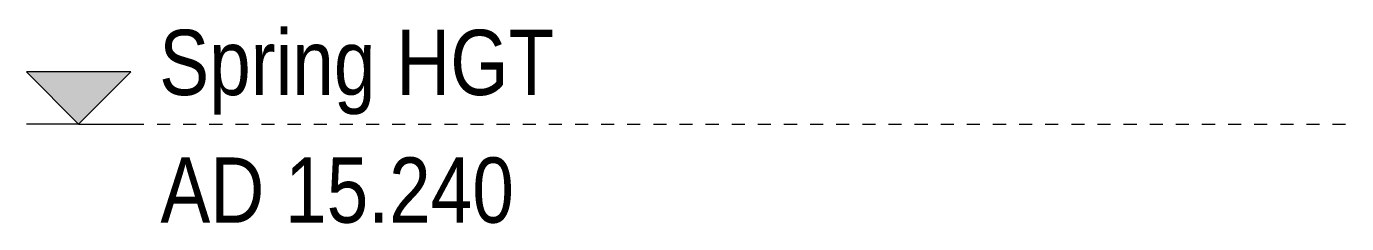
# Model space of a CAD drawing. Header units: metres. Extents: x -2362 to -2010, y -1 to 30.
# Drawn here: x -2361.67 to -2351.56, y 14.48 to 15.99 of the extents above; entities that cross this region are included whole.
import ezdxf

# ---------------------------------------------------------------- set-up
doc = ezdxf.new("R2010")
doc.units = ezdxf.units.M
doc.linetypes.add('AEC_Center', pattern=[0.024, 0.012, -0.004, 0.004, -0.004])
doc.layers.add('A-FLOR-LEVL', color=51, linetype='Continuous', lineweight=5)
doc.styles.add('Arial Narrow', font='ARIALN.TTF', dxfattribs={"height": 0.5})

# ---------------------------------------------------------------- blocks, each defined once
blk = doc.blocks.new('Level - Pres_AHD-2789823-SOUTH EAST - PART B')
at = {"layer": 'A-FLOR-LEVL'}
blk.add_hatch(color=256, dxfattribs=at).paths.add_polyline_path([(-2361.266, 5.24), (-2360.866, 5.64), (-2361.666, 5.64)])
for p, q in [((-2360.866, 5.64), (-2361.666, 5.64)), ((-2361.666, 5.64), (-2361.266, 5.24)), ((-2360.866, 5.64), (-2361.266, 5.24)), ((-2361.266, 5.24), (-2361.666, 5.24)), ((-2361.266, 5.24), (-2360.866, 5.24))]:
    blk.add_line(p, q, dxfattribs=at)

msp = doc.modelspace()

# ---------------------------------------------------------------- linework, layer by layer
at = {"layer": 'A-FLOR-LEVL', "linetype": 'AEC_Center'}
msp.add_line((-2360.866, 15.24), (-2294.239, 15.24), dxfattribs=at)

# ---------------------------------------------------------------- block references
at = {"layer": 'A-FLOR-LEVL'}
msp.add_blockref('Level - Pres_AHD-2789823-SOUTH EAST - PART B', (0, 10), dxfattribs=at)

# ---------------------------------------------------------------- texts
at = {"layer": 'A-FLOR-LEVL', "char_height": 0.5, "attachment_point": 1, "style": 'Arial Narrow'}
for s, insert, width in [('Spring HGT', (-2360.649, 15.962), 3.67173), ('AD 15.240', (-2360.64, 14.984), 3.27088)]:
    msp.add_mtext(s, dxfattribs=dict(at, insert=insert, width=width))

doc.saveas('drawing.dxf')
